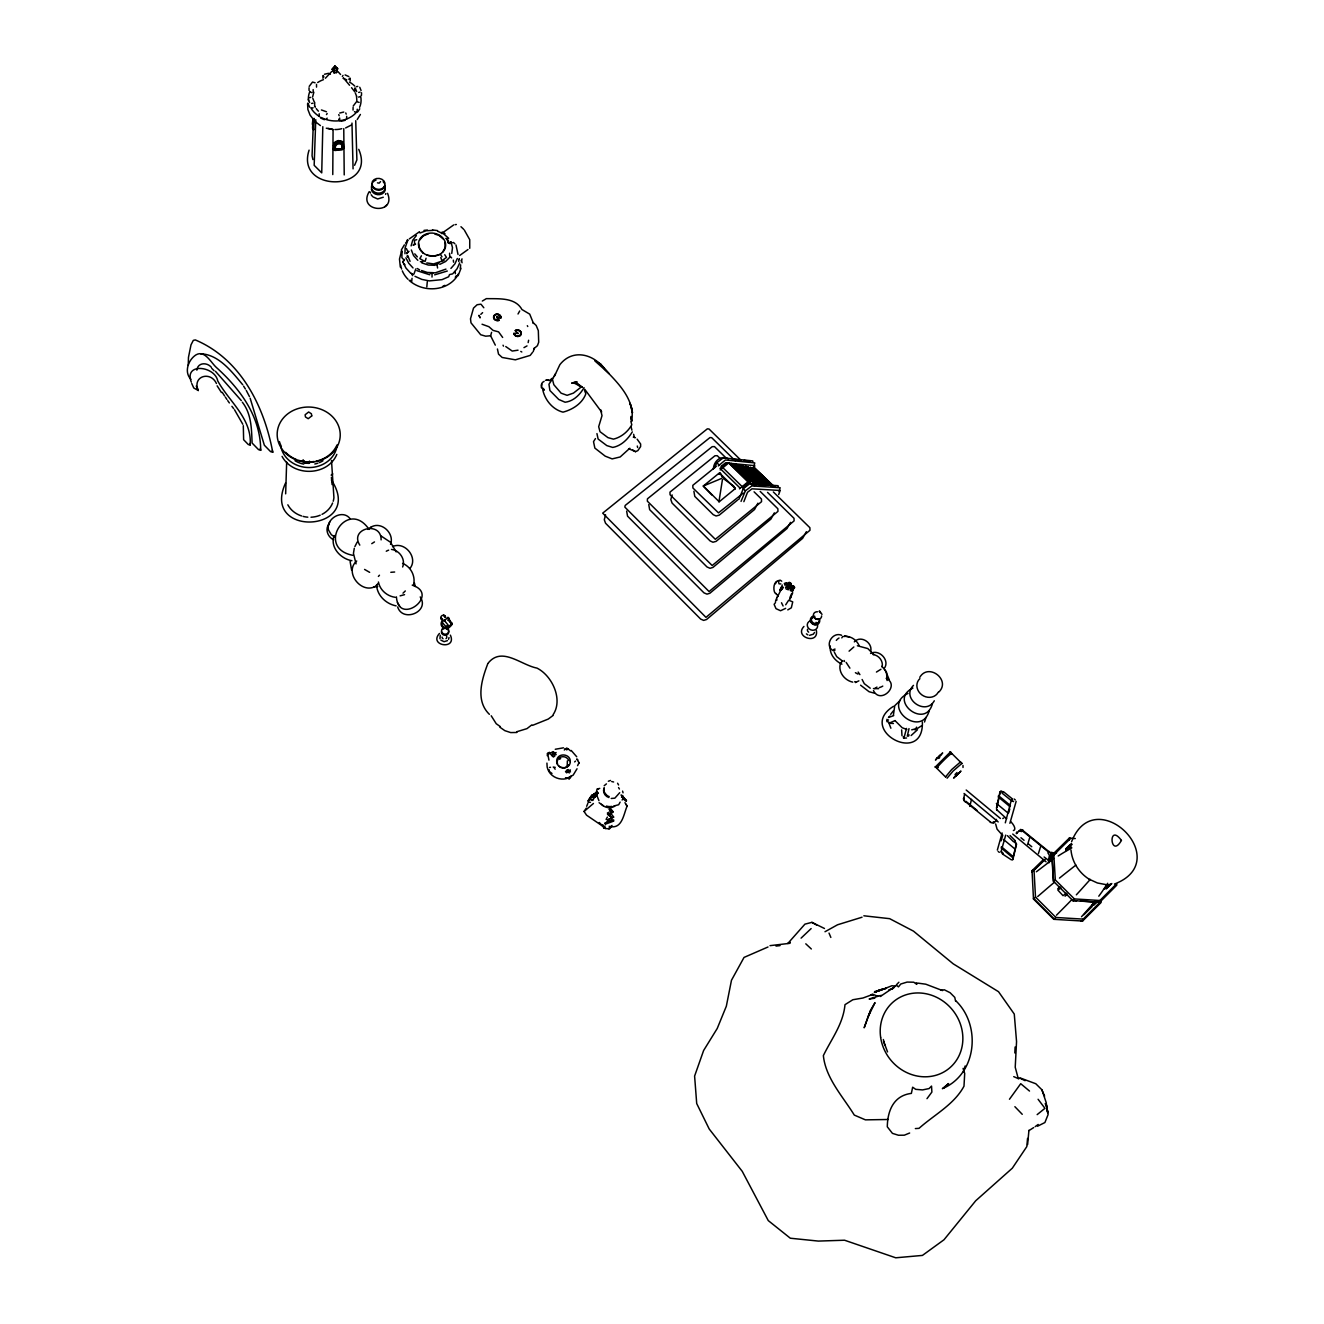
<?xml version="1.0" encoding="UTF-8"?>
<svg xmlns="http://www.w3.org/2000/svg" width="1324" height="1324" viewBox="0 0 1324 1324"><rect width="100%" height="100%" fill="white"/><g stroke="black" fill="none" stroke-linecap="round" stroke-linejoin="round"><path stroke-width="1.5" d="M332.109 484.601L331.414 477.385M333.549 149.96L333.747 143.704A4.783 2.813 -11.2 0 1 338.414 140.791A4.783 2.813 -11.2 0 1 343.032 142.545L343.528 148.702L342.403 149.595L334.922 150.522L333.367 149.165L340.367 148.851M334.393 150.274L335.402 144.101A4.055 2.383 -11.2 0 1 342.022 143.273L342.949 149.198M792.977 589.809L791.553 587.343L790.66 587.161L791.504 588.104L790.676 588.518M793.208 589.941L792.497 591.464L790.213 590.504M336.445 150.026L335.055 149.446L335.452 144.432A3.376 1.986 -11.2 0 1 338.679 142.545A3.376 1.986 -11.2 0 1 341.873 143.621L342.188 148.553L336.015 149.91M335.915 149.778C332.357 142.131 346.011 141.751 341.079 149.446M332.771 174.569L333.069 129.951M339.656 120.683L339.672 117.985M597.604 792.133L596.909 795.625L598.944 800.639M343.528 148.702L343.396 143.604M346.656 119.011L346.689 116.33M350.181 80.913L350.215 78.182M353.045 110.107L353.094 107.393M354.815 90.76L354.865 88.029M357.166 111.944L357.232 109.23M322.808 126.674L321.732 172.865L314.169 165.318L315.757 119.69M361.469 95.46L361.535 92.746M285.653 493.835L286.663 462.076M402.066 251.196L401.884 257.617L404.052 260.034M404.962 253.728L405.111 247.919L407.014 242.408M565.514 777.668L569.154 778.793L570.876 776.807M432.005 277.08L432.104 274.118L429.919 272.81L434.338 272.876M313.523 118.713L312.067 155.785L312.911 159.592M594.774 795.443L592.06 795.095L590.653 797.743L590.57 799.481L591.994 800.474L593.5 799.746M1014.829 1052.961L1015.111 1047.003M996.244 820.45L996.31 819.341M1016.518 832.465L1016.435 833.574L1016.915 832.068M630.886 417.441L631.631 421.247C635.636 400.162 618.143 383.166 604.803 369.379C593.864 353.922 572.647 348.394 559.887 364.646L554.26 376.496M312.332 124.307L312.646 121.527A4.088 0.828 -74.3 0 1 313.523 118.531M312.762 125.035L313.689 118.862M426.824 286.894L427.288 281.714M870.679 651.441C872.996 642.67 860.633 634.792 854.311 641.875M1081.029 920.974L1082.569 921.041L1083.181 919.121L1101.154 901.114L1101.038 902.538L1082.569 921.041L1053.805 919.319L1033.481 898.996L1035.5 897.076L1034.027 870.166L1045.149 859.309M1027.54 1138.425L1026.812 1146.601L1012.314 1168.198L975.705 1200.769L943.995 1239.761L922.431 1255.417L895.752 1257.8L844.563 1240.224L818.364 1241.084L790.329 1238.221L768.268 1220.596L742.251 1171.343L709.201 1128.991L696.705 1103.537L694.603 1076.081L703.623 1050.495L717.227 1028.483L726.33 1006.223L731.477 980.256L744.038 957.418L768.003 946.991M830.313 645.963C829.105 653.841 835.08 661.057 841.932 664.168M1027.623 1144.532L1028.93 1130.315M309.468 462.026L309.386 463.019L304.288 462.606L304.371 461.613M310.544 461.613L308.922 463.367L304.57 463.019L303.99 460.669M785.562 586.995L786.092 588.981L788.376 589.792M786.473 587.293L788.591 586.35L787.681 586.631M304.288 462.606L303.295 461.033M547.275 755.69L547.491 753.488L549.443 752.297M314.599 106.483L314.715 102.378M469.739 248.316L469.739 239.677L464.294 229.995M722.457 479.503L718.915 501.895M882.098 667.015C883.555 661.222 878.855 655.165 873.029 654.586M458.716 261.556L458.965 259.421M595.767 793.589L597.306 788.972L599.755 788.392M887.113 680.536L886.484 672.178L881.933 666.27M963.541 799.332L964.6 794.185M411.764 280.655L412.045 278.288M336.462 72.605L337.62 68.55L334.906 66.2L332.175 69.196L334.078 72.886L336.462 72.605L337.62 68.55L334.906 66.2L332.175 69.196L334.078 72.886M449.035 637.523L448.555 639.327M451.749 253.397L452.494 247.671L450.988 241.961M497.261 317.479L501.018 317.644L496.748 317.346L498.983 320.425L497.741 320.16A3.459 2.962 9.6 0 1 493.902 317.578A3.459 2.962 9.6 0 1 496.467 314.251A3.459 2.962 9.6 0 1 500.604 316.436L500.72 317.23M544.098 381.395L542.343 382.504L541.301 385.598L541.4 387.717L544.346 390.183M518.065 333.681L515.268 330.636L516.492 330.57M354.286 548.318L353.442 553.366L356.057 563.892M1068.915 840.144L1069.246 838.158L1075.27 838.555M752.926 461.993L752.711 460.901L723.285 457.889L716.797 462.721L714.745 467.703M553.084 751.618L547.855 754.498L548.947 760.142M605.598 828.543L603.678 827.98L602.751 824.786M413.369 585.473C416.001 576.751 411.036 566.689 402.562 563.395M1048.558 859.971L1049.436 855.387L1047.88 852.855M1049.998 858.581L1050.859 853.98L1049.32 851.464M1099.516 902.455L1099.896 900.502L1116.612 883.77L1116.844 885.111L1099.516 902.455L1072.639 900.535L1076.544 900.767M390.514 544.363C394.9 533.423 381.147 520.696 370.935 527.217M528.16 342.602L528.624 340.251M719.114 474.422L720.289 472.933L722.474 477.666M461.513 261.275L462.01 258.825M461.017 268.259L458.137 275.706M402.662 566.986C405.756 559.241 399.5 550.354 391.49 549.41M906.477 728.432L904.027 737.832M775.483 486.587L771.296 485.511M909.009 728.614L907.288 736.227M778.247 486.736L778.065 485.693L749.698 483.79L743.244 488.705L738.908 499.28M996.442 808.153L999.984 791.802M996.84 807.756L998.826 798.67M999.62 795.045L1000.398 791.404M780.862 588.204L781.574 589.677M787.201 587.177L788.061 586.002M693.892 491.254L694.786 496.401L713.255 514.688L716.085 515.979L719.213 515.152L737.882 499.777M1012.479 859.921L1016.17 844.58L1014.432 841.22M1012.877 859.524L1016.567 844.182L1014.829 840.823M969.78 806.432L971.518 799.365M648.76 504.593L649.654 509.657L707.033 566.986L710.045 568.294L712.941 567.433L770.932 519.074L774.341 512.851M626.649 511.114L627.543 516.161L703.954 592.838L706.966 594.128L709.846 593.268L787.052 528.491L790.494 522.368M334.194 535.492C329.643 547.226 340.682 558.844 351.903 560.714M385.582 194.396L385.814 193.503M605.564 514.837L604.29 519.736L605.548 523.228L700.661 619.086L703.656 620.393L706.536 619.516L802.592 538.388L806.382 531.702M309.088 150.142C295.07 192.99 377.175 192.046 358.738 149.347M312.63 96.801L313.854 92.217M997.353 850.058L1002.136 832.945M1011.238 800.424L1005.297 822.833M1008.689 812.837L1009.782 808.931M1001.159 840.839L1002.764 835.13M579.101 762.525L577.578 765.653M1001.027 851.696L1005.71 835.113M411.102 245.9L412.691 240.306L416.365 235.556M440.213 635.255L439.982 638.731M1009.898 823.329L1016.137 801.368M426.063 258.246L425.12 261.457L422.869 260.348L419.824 258.627L421.446 255.78M533.224 351.654L534.267 348.195L533.671 348.874L537.412 345.696L538.702 342.221L538.322 330.636L536.17 325.456L533.109 322.609L533.506 323.437L529.732 314.152L521.937 309.518C515.218 297.172 498.569 298.91 486.371 298.628L482.333 301.045M1027.59 844.563L1029.724 837.579M963.425 1071.513L965.146 1065.969M924.533 721.994L925.972 717.426M929.299 710.425C921.669 739.09 880.328 706.668 908.032 693.412M932.427 703.706C925.443 729.987 887.51 700.28 912.898 688.099M1038.413 853.566L1040.614 846.615M333.565 145.657L333.929 144.498A4.783 2.813 -11.2 0 1 338.596 141.585A4.783 2.813 -11.2 0 1 343.214 143.34M334.906 144.796L335.27 143.637A3.376 1.986 -11.2 0 1 338.083 141.817A3.376 1.986 -11.2 0 1 341.393 142.413M672.145 494.911L670.805 499.496L672.079 503.07L710.127 540.937L712.941 542.228L716.069 541.384L754.548 509.508L757.907 503.186M313.06 118.961L312.563 128.345M622.23 797.114L622.743 795.542M621.75 795.277L624.233 798.058L622.081 799.961M413.899 274.118L415.819 268.921M867.849 1017.262L864.175 1027.805L870.878 1009.633L875.015 1002.649L867.849 1017.262L870.878 1009.633M713.388 469.11C713.603 461.364 720.62 454.811 728.415 458.799M196.862 370.174C197.673 362.313 207.14 362.147 211.377 367.327M1071.579 841.733C1095.014 781.143 1176.109 860.55 1114.46 884.035M790.61 585.241L790.312 586.036L790.908 583.189M458.965 259.57L459.296 258.677M350.099 518.71C342.734 508.78 325.605 518.578 328.484 530.014L331.298 534.681L334.525 536.882M518.015 314.003L519.703 310.991M747.15 484.485L748.242 481.638L728.994 462.755L720.19 469.921M753.836 466.925L754.763 462.904L725.42 459.974L718.237 465.949M741.043 501.382L745.395 490.823L751.85 485.908L780.134 487.712L779.091 491.634M753.902 469.226L754.779 465.684L725.552 462.887L721.05 466.329M328.22 525.893L329.808 521.805M743.856 501.68L747.497 492.313L751.982 488.821L780.167 490.492L778.678 494.531M754.266 485.709L755.375 482.896L735.962 464.31L755.375 482.896M909.058 734.837L908.529 736.161M446.982 627.593L441.571 621.916L442.431 623.256L442.448 621.403A2.83 0.91 -32.4 0 0 442.017 622.23L442.001 622.131M586.681 806.283L587.873 803.354M410.771 273.323L406.005 268.127L402.926 262.102L403.853 259.901M380.551 181.62L379.177 183.159L377.472 182.844M354.6 165.285L356.884 159.906L355.726 120.699M577.032 768.764L573.16 775.136L566.192 778.711A15.805 14.829 16.2 0 1 554.16 776.758A14.796 13.885 16.2 0 1 547.16 767.01L546.928 763.087M790.809 585.82L793.688 585.953M790.196 598.481L792.728 592.755M790.047 597.223L791.702 593.45M789.882 599.292L791.09 596.528M332.523 71.347L333.317 69.543M459.742 262.88L457.061 268.789L452.659 273.869L449.498 274.581L448.671 276.749L442.034 279.645L429.29 280.903L421.826 279.397L414.975 276.319M487.712 663.92C481.704 679.725 475.283 700.677 489.383 714.331M597.918 793.308L594.608 797.396L593.433 796.618L594.112 793.804L593.45 795.227L597.174 792.315M457.343 258.494L454.91 263.84L450.905 268.424M491.618 332.341L490.608 335.783L495.308 345.134M780.481 588.948L779.836 590.454L782.302 585.026M776.212 582.246L775.5 583.718M285.57 482.995C260.116 538.62 365.507 532.182 331.48 480.182M775.963 599.789L778.032 595.552M406.733 241.233L407.544 239.594M624.945 802.675L627.129 806.035C623.554 814.31 622.214 829.867 609.156 826.308M777.122 597.538L782.467 586.88M589.081 800.606L592.473 795.211L595.519 793.076M354.882 546.58L357.215 542.046M814.525 632.458L813.317 634.196L809.576 635.321M834.153 650.432L834.931 648.959M597.968 792.861L595.85 795.393L594.675 794.615L595.469 793.142L596.859 794.069M841.832 637.887L842.478 636.712M620.129 802.129L618.689 804.727L613.608 806.084M1066.35 893.187L1063.023 895.653L1057.926 890.158L1060.905 887.775M442.464 252.338L445.145 247.72L445.029 242.491M336.826 454.397C327.673 476.259 293.067 477.004 282.062 456.383M555.517 373.749L552.389 379.127L553.846 384.721L561.111 393.178L567.102 395.33L573.457 393.096L581.319 386.922M785.662 608.361L780.548 610.745L776.013 608.676L774.11 604.34L775.533 602.536M584.049 387.601C580.061 394.651 573.491 401.271 565.1 402.231L558.745 399.467L549.923 390.53L548.947 384.241L552.638 378.664M775.384 601.262L777.072 599.822M410.092 568.261C418.516 557.619 404.598 540.837 392.516 546.613M404.366 244.874L401.437 249.789L401.52 252.321M402.926 262.102L404.532 259.421M938.832 756.649L940.901 754.647L937.094 758.354L942.688 752.959L935.472 760.075L937.044 757.924M369.214 191.649C356.983 212.039 396.654 215.249 387.535 193.304M884.167 668.537C890.373 660.494 879.153 648.644 870.547 653.477M401.453 251.428L399.484 259.09L400.328 267.117M357.215 119.541L360.409 114.443M357.861 111.762L359.747 108.767M353.227 106.019L356.537 101.683L359.135 102.395M742.483 487.381L746.968 483.905M326.482 114.592L327.16 113.533M348.857 79.357L349.519 78.315M326.482 119.193L327.16 118.134M595.469 438.575L593.516 441.653L594.857 448.091L605.2 456.151L612.151 458.898L620.178 456.962L629.827 448.24M342.337 76.461L342.999 75.418M842.213 661.106L840.244 664.185C838.224 672.443 844.861 680.47 852.755 682.141M571.405 775.814L569.154 778.793M1009.467 1099.251L1020.721 1083.694L1029.509 1091.059M309.187 86.391L312.514 82.071L315.112 82.783M632.309 431.872C627.99 439.121 621.304 445.874 612.731 447.429L606.822 445.609L598.117 439.038L596.942 433.577M1107.708 883.274L1102.396 891.201A785.231 289.757 76.6 0 1 1098.788 896.199M782.054 589.048L783.014 587.591M957.086 774.772L959.155 772.769L955.332 776.476L960.943 771.064L953.594 778.115L955.332 776.096M553.134 714.629C563.296 699.568 552.191 675.654 536.948 668.09C520.977 665.062 501.631 645.93 487.977 663.357M950.152 752.694L950.615 751.718L935.125 767.192M408.868 251.328L406.683 253.546L407.875 251.742L406.402 248.548M951.592 754.117C953.843 749.599 930.772 772.968 938.203 767.49M604.969 827.715L586.565 815.187L584.066 811.463L586.35 808.087M781.028 589.743L783.278 587.277M1099.896 900.502L1074.409 898.93L1073.119 900.833L1053.341 881.155L1051.835 855.188L1069.246 838.158L1070.653 838.423L1052.133 856.562L1053.59 881.585L1055.311 879.947L1053.838 854.874L1051.835 855.188L1052.133 856.562M603.678 827.98L605.118 825.977M455.257 277.295L456.333 275.74M619.715 792.695L614.832 798.173L611.241 798.471M1053.805 919.319L1055.89 917.466L1083.181 919.121M789.087 588.022L789.601 587.36L791.454 590.074M611.622 826.573L609.172 829.072L609.156 827.963M934.297 700.793C925.592 716.367 900.535 698.245 913.477 685.369M917.482 729.723L911.111 735.548M532.463 352.449L530.179 355.411L515.367 359.83L502.16 357.463L498.519 354.104L497.427 348.99M890.671 714.315L893.336 710.889M803.933 626.434C793.738 637.241 819.01 645.169 816.378 630.439M329.014 524.006C324.711 529.252 327.822 537.13 333.631 539.795M377.919 583.603L376.016 585.953C361.932 595.121 343.561 572.216 356.719 561.012M594.608 797.396L595.519 796.287L591.994 800.474M938.782 692.104C951.311 680.172 928.488 662.414 919.766 677.342M854.741 681.579L855.751 682.158M739.454 488.854L748.242 481.638M592.159 797.015L595.469 793.142M419.609 240.107L423.167 235.97L428.612 233.719M439.436 633.468C428.248 645.847 457.21 650.299 450.375 635.139M590.653 797.743L594.112 793.804M849.081 651.16L853.848 646.956M604.952 823.114L609.818 820.45M1092.3 904.722L1096.636 900.932M1090.297 879.384L1080.897 889.86A788.045 118.217 -62.9 0 1 1076.346 894.825M378.383 576.437L379.475 575.212M325.39 78.248L331.579 71.628M570.478 771.909L568.062 769.525L565.514 771.594L566.689 772.835L570.412 769.906M801.086 938.137L811.149 928.571M993.745 823.18L996.658 820.069M1081.509 916.738L1091.456 905.517A785.231 289.757 76.6 0 0 1095.147 900.982M564.289 750.013L566.689 748.06L567.93 748.954L566.689 749.914M452.014 623.836L447.926 617.249L449.068 618.424L447.164 617.911M406.683 253.546L408.537 251.543M445.079 620.145L445.327 621.403L444.202 620.211L448.174 617.795M938.832 758.437L939.709 757.51M955.018 774.54L957.004 772.504M612.036 825.431L608.643 828.824L605.664 828.493M1016.6 833.475L1020.572 829.453L1023.104 830.214M405.508 243.086L408.14 240.372M896.646 984.559L898.897 982.226M449.895 257.121L445.609 261.49L439.783 264.37M926.982 1098.672L931.881 1092.068L931.533 1086.094L929.084 1088.56L922.53 1089.917L915.711 1089.338L912.65 1087.203L911.375 1093.392C893.601 1095.544 887.527 1110.786 887.295 1126.79L892.426 1133.361L898.45 1135.247L904.292 1135.198L909.654 1133.013M1104.762 888.454L1108.37 884.846M1083.909 914.752L1092.267 906.377M1097.877 900.734L1093.459 905.169L1097.745 901.346M1056.453 915.215L1067.558 904.044A788.045 118.217 -62.9 0 0 1071.894 899.542M1051.289 857.571L1048.393 860.434L1055.129 853.814M1049.104 862.751L1048.343 861.99L1053.043 857.373M437.582 268.011L437.069 264.8L438.906 263.013M1052.199 859.723L1053.639 858.3M1071.348 843.553L1065.688 849.081L1069.908 844.96M1070.52 845.904L1072.175 844.298M1043.477 859.541L1032.041 870.696L1032.025 872.152L1044.504 859.955M1070.355 846.086L1065.638 850.67M1069.775 848.188L1071.133 846.864M593.433 796.618L597.339 792.894M1111.829 883.522L1105.954 888.901L1111.134 883.737M552.091 752.76L554.971 755.789L553.399 757.03L551.926 755.574L556.113 752.495M403.009 593.169L405.31 590.951M996.724 809.692L1006.654 818.778M1109.446 884.333L1104.332 888.934M574.649 761.912L575.477 761.118M1012.115 799.249L1011.983 801.103M480.794 314.351L482.615 312.646M594.675 794.615L597.124 792.298M1057.711 888.818L1059.961 886.716M384.837 206.71L386.691 205.005M409.331 238.899L419.526 231.7M584.066 811.463L593.45 803.469M1065.092 896.183L1067.376 894.097M943.631 1088.08L948.629 1083.562L942.374 1088.676C976.93 1074.327 981.531 1025.306 955.729 1000.712M880.923 669.265L876.438 672.062M858.879 680.834L855.42 682.555M383.265 197.226L377.671 198.981L372.888 196.846M785.695 604.803L788.674 600.219L792.728 601.874L791.322 607.815L787.78 609.884M1037.718 896.514L1049.667 886.236A881.304 107.856 -25.4 0 1 1054.467 882.214M602.47 826.341L603.512 825.464M892.045 989.309L896.331 985.122L898.45 986.893L900.783 984.013L907.122 982.077L913.759 982.209L916.787 984.344L916.241 982.722M752.28 485.213L755.011 482.979M743.277 493.107L718.485 512.868L692.915 487.993L692.8 485.345L716.218 466.346M754.63 485.627L757.709 483.31L738.378 464.807L757.345 483.392M604.207 785.695L606.425 783.874M744.916 486.57L745.909 485.743M747.514 484.402L750.642 482.068L731.08 463.334L750.261 482.151M742.814 468.431L745.859 466.164L764.61 484.534L745.495 466.247M788.889 588.849L789.385 588.452A2.201 1.407 36.3 0 0 791.256 586.813M549.212 380.716L552.091 378.366M719.942 468.464L726.843 462.87M1037.155 1114.626L1044.95 1108.32L1038.082 1099.268M880.278 996.525L893.568 987.572M610.364 808.467L613.095 811.877L610.414 814.028L610.248 812.721L613.79 817.123L607.6 819.953L606.111 819.357L607.385 817.107M1036.361 871.788L1048.31 862.669A1077.19 324.645 14.5 0 1 1053.126 859.309M1075.882 865.102L1064.761 873.857A881.304 107.856 -25.4 0 0 1059.498 878.093M604.969 823.545L611.357 820.863L613.74 821.062L613.657 819.953L611.274 819.755L611.357 820.863M531.785 724.923L526.969 728.63L516.741 731.742M450.657 623.372C453.338 625.756 450.69 620.658 452.047 624.001A2.847 2.234 -14.7 0 1 449.134 626.384L447.115 625.689M368.039 529.418L371.713 526.638M331.149 475.117L332.754 473.926M523.956 347.633L527.018 345.912M605.267 823.363L609.156 821.095M520.779 351.423L521.805 351.985M553.134 715.423L548.252 719.064L532.48 725.387M787.83 582.825L789.667 582.411L791.404 584.215M789.087 582.494L789.021 585.539L788.045 584.678M1035.186 1126.641L1038.181 1124.457M336.064 142.711L337.62 141.751M343.346 147.907L342.568 149.397L334.31 149.612M459.66 255.515L467.984 249.524M441.504 233.554L453.685 224.948M734.257 489.317L735.333 488.556L733.446 485.891L723.483 478.659M889.049 716.714L890.109 715.986M887.295 720.753L888.52 719.892M553.2 767.026L555.219 767.341M1011.404 859.855L1002.384 853.914M874.701 688.596L876.951 687.073M575.923 382.421L577.016 381.709L571.67 383.149L575.228 382.189M371.763 543.668L374.477 541.913M901.975 735.714L901.644 729.905M917.565 728.365L921.636 725.751M874.651 991.577L886.501 988.217L874.303 992.222M900.37 700.247L894.743 705.709L893.419 715.175M893.518 706.304C855.867 729.541 923.887 766.861 922.365 722.043M1029.079 1130.514L1033.663 1127.601M906.543 737.998L903.547 738.147L903.332 736.574M793.837 588.783L794.698 587.393L792.844 585.638M444.086 260.431L433.577 263.939L426.791 262.913M794.185 587.542L790.66 587.161M607.368 813.035L610.811 816.991L607.534 814.343L608.726 812.241M608.99 819.142L607.6 819.953L612.582 821.509L605.283 824.207M947.09 778.198L953.115 771.015L962.068 763.269M945.65 776.774L951.658 769.575L960.628 761.83M878.524 991.031L891.896 985.751L895.537 986.132M1071.844 847.856L1063.47 852.706A1077.19 324.645 14.5 0 0 1058.19 855.983M825.001 931.732L837.546 924.781L862.04 917.218M879.533 989.889L874.75 992.454L881.9 989.144M590.984 796.254L588.22 800.706L588.104 802.096L590.454 802.377M447.462 640.651L444.086 641.677L440.909 640.171M345.63 127.931L351.158 125.135M1037.519 1126.227L1044.901 1122.537L1048.111 1114.543L1046.523 1105.623L1047.747 1112.739L1047.499 1111.035M445.94 269.12L435.364 272.794M312.795 123.496L313.143 129.222M312.812 129.388L314.053 129.52M415.57 244.096L413.121 245.254L414.611 243.914L414.462 240.256L416.746 239.71M628.602 448.671L635.537 451.666L637.854 450.623L640.617 446.602L640.634 444.02L637.125 439.154M888.603 990.12L893.75 987.77M589.445 800.159L588.22 800.706L592.06 795.095L592.242 797.147M790.296 942.357L787.83 943.466L804.942 924.135L811.926 922.365L824.488 928.488M447.297 271.023L434.62 274.846M888.454 717.492L893.7 715.655M443.027 286.133L444.947 285.355M515.748 330.437L516.559 330.106A3.476 2.979 10.3 0 1 520.828 332.109A3.476 2.979 10.3 0 1 519.008 335.816A3.476 2.979 10.3 0 1 514.523 334.244L513.844 333.416L518.131 333.234M608.345 781.243L610.513 780.465M872.317 994.589L862.934 998.015L852.855 999.736L844.993 1004.668C843.14 1024.147 831.555 1038.711 823.363 1055.609C825.646 1078.15 842.759 1096.371 854.294 1115.089L865.433 1119.856L888.189 1119.492M419.989 232.991L426.163 230.757L432.965 230.393M779.323 580.375C771.693 581.17 773.58 594.029 776.029 593.549M788.243 584.827L789.021 585.539M555.253 749.268L563.528 747.812M895.123 720.537L889.165 723.169L893.435 723.516M877.762 996.343L869.14 999.008L874.783 998.246M564.769 748.937L567.797 748.623L570.561 750.89M400.113 595.866L404.548 594.658M1034.027 870.166L1032.041 870.696L1033.481 898.996M439.204 254.671L433.362 256.144L427.222 255.218M721.431 478.494L703.276 486.04L712.031 495.093M911.723 729.822L916.307 728.713M545.488 380.253L548.484 379.971L546.944 379.905M341.145 121.278L345.15 120.319M339.738 113.02L343.743 112.06M309.386 97.711L310.809 97.364M356.371 86.705L357.778 86.391M311.637 103.487L313.06 103.156M358.672 92.448L360.062 92.117M311.686 108.121L313.109 107.79M358.572 97.099L359.963 96.768M324.446 74.26L328.435 73.333L330.404 74.21M498.536 320.408L497.675 320.607A3.459 2.962 9.6 0 1 495.656 314.913M621.519 797.147L623.141 796.816M993.199 821.906L994.142 821.724M992.719 823.081L990.269 822.336M780.862 583.934L779.058 583.834L778.33 581.418L780.266 580.21L781.723 581.203M1019.149 830.827L1021.681 831.588M200.636 353.773C218.791 354.418 231.948 371.878 242.722 384.738M455.158 224.683L456.333 224.484M881.37 995.433L877.249 996.078L872.516 994.125L871.026 994.87L873.393 995.483M940.768 990.319L944.326 989.789L950.119 992.719L954.769 997.386L955.547 1001.06M549.51 767.44L550.519 767.308M770.022 945.65L789.981 943.3M776.013 946.081L780.018 945.617M423.994 230.376L427.371 230.062M373.914 586.88L377.721 586.532M490.608 335.783L485.643 336.18L480.695 334.74L470.996 322.824L470.5 318.803L473.512 308.095L477.12 304.735L480.96 304.189L483.823 307.747M390.812 572.299L394.651 572.018M549.857 753.174L547.491 753.488L547.855 754.498M915.347 1128.578L919.021 1128.346C934.214 1114.742 954.124 1104.58 963.988 1086.193L964.699 1073.483L963.078 1068.402M843.504 636.53C849.942 635.388 856.413 639.509 858.995 645.351M878.557 688.695L873.459 688.563M420.387 261.722L422.803 261.656M1052.1 852.507L1050.627 852.557L1056.552 852.937M516.856 732.47L510.716 732.586L504.858 730.666L499.843 727.174M857.373 645.764L867.799 648.561L873.823 654.536M546.663 379.971L548.484 379.971M597.306 788.972L598.415 788.972M518.032 350.181L512.206 351.059L505.768 346.557M435.133 265.33L428.248 265.032L421.76 262.864M433.345 272.694L427.288 272.446L421.562 270.526M1080.45 901.015L1098.059 902.091M751.022 484.17L767.241 485.246M443.755 615.246L445.195 616.289L443.755 615.246A2.83 2.698 55.3 0 0 440.776 617.629L441.455 619.268L440.776 617.629M496.748 317.346L501.018 317.644A3.757 3.211 9.6 0 0 496.798 314.102A3.757 3.211 9.6 0 0 493.703 318.141A3.757 3.211 9.6 0 0 498.999 320.276M787.896 588.7L789.766 587.674L789.385 588.452A2.201 1.407 36.3 0 1 787.565 585.605A2.201 1.407 36.3 0 1 790.643 585.936M321.434 109.958L326.465 111.762M732.337 459.196L740.182 460.007M744.121 460.404L750.278 461.232M863.844 915.794L889.662 918.674L913.461 931.12L953.247 963.855L998.528 991.709L1014.267 1014.052L1016.551 1041.558L1015.227 1067.276L1018.222 1078.481M444.202 620.211L449.018 626.219M432.452 229.946L437.532 230.591M917.466 983.07L925.774 984.195L942.539 990.584M786.125 583.023L788.806 584.629M786.307 583.106L784.354 583.371L785.049 585.39M445.758 238.436L447.628 238.783L447.926 242.424L450.077 243.599L447.909 242.64M412.227 585.158C440.826 594.393 398.524 626.931 396.422 596.876M1106.003 884.631L1097.397 882.976L1089.222 879.219M841.683 635.305C832.299 631.118 823.627 646.443 833.839 650.928M196.25 386.062L198.269 390.514L193.767 387.965L191.732 383.513M482.052 324.231L488.887 326.697L493.074 330.388L498.585 331.877L502.657 337.454M333.019 129.371L328.004 128.395M326.283 128.213L332.754 129.52M429.77 274.78L416.812 270.626M888.735 722.06L887.014 721.679L886.948 719.296M191.301 382.123C183.639 362.329 214.902 365.921 217.732 380.915C229.251 401.867 252.205 418.649 250.17 444.963L248.316 444.55L243.633 439.717L243.302 425.683M395.264 597.306C387.187 596.263 379.955 590.14 378.416 581.997M611.705 781.541L613.624 781.988M352.846 555.319C315.029 548.119 347.484 497.592 369.065 529.401M633.286 437.135L635.454 437.681M573.474 382.785L582.394 387.237L576.437 382.835L579.796 386.393M819.059 611.258L820.4 612.681M844.58 635.834L849.445 637.158M874.138 693.097L869.074 691.724L860.583 685.187M434.901 234.116L438.823 235.275L443.275 239.048M188.256 365.192L188.471 357.348L191.004 344.852L193.304 340.367L195.307 339.92C240.637 359.052 264.171 406.12 272.744 452.278L270.576 451.616L264.353 445.228L250.153 398.226M190.921 379.309C183.837 372.16 188.223 359.929 195.886 354.931C204.724 349.619 210.946 362.611 216.424 367.509C240.372 389.157 260.613 416.613 260.696 450.326L258.494 449.597L252.106 443.027C251.51 429.009 251.527 413.916 242.342 402.215M603.413 805.803L599.11 802.708M1020.622 1078.117L1035.798 1083.744L1041.955 1089.834L1046.308 1102.925M396.157 605.879C386.029 603.909 377.042 595.469 376.546 584.844M501.002 317.81L500.538 316.899A3.459 2.962 9.6 0 0 496.798 314.665M906.841 729.491L902.174 727.737L895.173 720.786M434.735 263.857L437.069 264.8M1018.818 1078.861L1013.737 1076.627M345.101 74.922L348.841 76.577M343.032 78.199L346.756 79.854M310.478 92.084L311.802 92.663M354.435 111.679L355.759 112.259M320.607 118.035L324.363 119.706M437.698 231.27L443.838 234.034L448.671 238.303M788.591 586.35L785.496 584.182M551.992 773.464L549.377 771.495L549.063 769.658M339.606 141.635L340.88 142.446M450.59 241.994L452.179 242.772M1019.099 1077.769L1025.124 1080.682M553.597 751.933L556.163 754.647M380.832 535.823L390.58 542.31L396.141 551.876M1002.947 791.735L1000.779 791.189L1002.533 792.133M442.084 232.048L445.013 233.636M855.403 672.691L857.919 674.082M870.249 688.199L864.291 683.681L862.106 679.493M417.259 268.507L419.658 269.897M811.926 922.365L816.61 925.046M364.58 569.419L369.661 572.349M842.842 661.321L836.718 656.638L834.385 652.335M1048.922 860.6L1044.106 856.992M632.773 449.994L635.537 451.666M626.12 801.318L622.892 798.604M886.153 678.335C900.634 685.336 880.361 704.914 873.476 690.565M610.48 809.08L613.095 811.877M819.655 611.009L822.005 614.386M806.399 633.865L807.855 634.875M403.853 263.956L404.945 264.717M500.34 726.644L496.219 723.715L491.204 715.771M315.476 121.808L320.391 125.581M1003.509 791.735L1012.082 798.67M1002.053 793.109L1010.626 800.06M1088.907 879.053C1078.911 872.681 1072.059 861.874 1070.984 850.025M1022.591 830.264L1049.005 851.68M1022.194 830.661L1048.591 852.077M412.939 274.565L411.4 273.307L412.625 275.657M577.876 759.91L576.734 758.966L579.167 763.021M410.126 280.192L411.731 281.499M965.825 801.235L976.93 810.271M965.428 801.616L990.782 822.287M1014.101 798.984L1015.326 799.977M1012.38 800.623L1013.588 801.632M566.738 770.254L569.303 772.984M998.445 795.608L1010.444 805.522M998.114 796.849L1010.096 806.746M996.376 803.387L1008.276 813.25M966.189 790.031L1000.398 818.464M1020.953 837.728L1024.048 840.293M1028.665 844.149L1031.76 846.715M964.038 793.49L998.197 821.939M1012.728 834.054L1046.092 861.841M1003.476 839.416L1015.194 849.214M460.967 226.718L463.549 229.151M1001.407 846.731L1013.042 856.496M1001.076 847.89L1012.711 857.638M998.131 851.382L999.306 852.358M571.207 750.46L576.718 756.765M1001.771 834.484L997.071 829.138L995.648 823.975M621.784 795.923L624.233 798.058M612.383 817.752L609.057 814.823L611.953 812.473L609.967 809.593M606.673 795.459L603.794 791.305M453.404 242.441L454.86 243.765M446.833 239.727L448.753 241.448M406.898 256.177L408.123 257.286L407.593 255.449M620.989 795.045L626.418 800.408M805.786 943.813L811.331 948.977M621.982 796.204L626.517 800.739M443.888 615.329L445.692 617.067M442.696 619.433L440.892 617.712L442.464 620.824M542.724 388.081L543.866 389.19M771.346 485.709L752.429 467.637L770.998 485.792M769.128 485.329L750.145 467.173L768.764 485.412M741.175 460.471L709.019 428.993L707.33 428.844L602.701 513.149L705.973 617.365L809.974 530.262L809.891 527.713L773.348 491.949M735.217 460.719L711.7 437.681L709.995 437.549L625.209 505.437L624.829 507.109L709.068 591.547L794.102 520.895L794.019 518.313L767.556 492.396M726.247 458.154L714.447 446.585L712.163 446.684L647.436 498.834L647.353 501.184L712.18 565.53L777.966 511.378L777.867 508.764L760.175 491.419M728.614 462.837L747.878 481.721M720.206 458.567L717.26 455.688L714.943 455.77L669.961 492.131L670.076 494.762L715.324 539.298L761.548 501.68L761.449 499.049L754.084 491.833M721.58 466.412L743.294 487.745M716.797 462.721L718.932 464.823M743.244 488.705L745.395 490.823M720.819 469.176L740.083 488.109M950.102 751.817L961.952 763.551M777.883 595.651L775.831 593.483M1055.311 879.947L1074.409 898.93M935.207 766.695L945.7 777.138M1010.08 835.527L1015.028 840.492M1007.415 835.659L1013.621 841.849M1035.5 897.076L1055.89 917.466M1033.531 898.384L1054.5 919.336M211.741 368.304L214.074 370.703M603.43 826.474L604.505 827.583M1014.879 1106.682L1022.244 1114.312M599.276 822.485L601.708 825.018M1001.606 851.746L1003.129 853.335M1001.209 852.126L1002.731 853.715M215.464 371.316L241.299 400.593M963.872 800.507L965.08 801.798M833.723 649.389L834.815 650.564M413.005 267.928L408.702 263.211L405.905 257.783M550.685 754.183L551.926 755.574M337.918 71.562L340.549 74.475M451.633 257.915L449.697 255.747L449.581 253.215M417.821 260.315L413.568 255.582L411.334 249.988M423.448 253.198L419.741 248.862L418.649 243.666M414.76 253.86L417.325 256.856M517.552 333.317L515.284 330.487A3.773 3.227 10.3 0 1 520.895 331.827A3.773 3.227 10.3 0 1 518.694 336.313A3.773 3.227 10.3 0 1 513.844 333.416L514.457 334.707A3.476 2.979 10.3 0 0 520.895 334.277M343.528 78.05L349.569 85.266M849.909 668.157L846.152 662.414M216.457 383.53C210.45 370.521 191.914 376.297 198.269 390.514M351.555 87.698L354.716 91.737M309.717 107.244L307.797 103.123M313.953 120.136L310.081 115.122L307.896 109.511L307.565 103.686M371.183 194.76L372.309 196.233M231.899 406.336L233.653 408.603M554.26 768.019L555.153 769.211M584.745 389.289L601.626 412.029L600.649 409.877L602.006 415.67L598.68 426.692L600.004 431.69L607.964 437.632L613.409 439.138C621.188 437.317 627.94 431.707 631.796 424.789L630.919 421.628M625.722 804.098L627.129 806.035M234.513 409.745L242.805 424.259M227.728 400.626L229.366 402.943M858.151 672.062L859.905 674.628M225.328 397.068L226.917 399.467M217.119 385.814L221.456 392.533M444.765 254.721L446.502 257.402L441.935 260.679L440.776 257.584M440.313 254.158L441.984 256.757M222.233 392.318L224.534 395.876M243.616 386.161L245.387 388.991M420.204 596.925C430.184 611.489 402.877 623.025 397.663 606.988M397.465 602.586L399.649 606.127M314.698 106.102L315.377 107.211M890.886 728.233L889.099 723.5M618.556 787.565L619.417 789.021M885.226 670.076L889.132 679.444M617.58 783.229L618.589 784.966M496.814 316.883L498.983 320.425M443.821 615.379L445.029 617.497M246.264 390.415L249.475 396.604M527.333 325.671L527.746 326.515M781.508 602.751L783.096 605.995M503.037 345.2L503.484 346.143M359.797 545.124C349.073 528.276 381.411 520.63 381.113 539.878M887.543 1051.918L883.555 1041.144M1044.619 1096.156L1041.905 1089.966M622.594 791.09L623.041 792.828M829.023 933.089L830.843 937.425M789.601 587.36L790.014 588.386M455.986 244.973L458.021 254.473M359.747 87.268L361.071 90.545M408.09 256.426L410.059 261.341M355.378 88.294L356.686 91.571M355.295 92.945L356.603 96.222M345.746 112.954L346.209 114.129M323.437 75.832L323.9 76.974M338.729 114.609L339.192 115.784M338.696 119.21L339.159 120.385M461.133 260.332L462.093 262.764M312.778 98.257L314.069 101.567M308.36 99.3L309.651 102.61M844.116 660.477L844.513 661.487M584.496 390.266L585.837 393.824C582.345 403.472 572.564 409.662 562.981 412.145C552.704 409.546 544.991 400.063 542.79 389.918M1045.215 1103.521L1046.374 1106.632M567.367 760.87L567.235 765.52A5.048 4.733 16.2 0 1 566.44 766.464M963.872 798.074L963.872 799.961L963.458 798.455M883.34 1039.505L884.862 1045.43M631.068 426.676L631.896 430.151M637.291 446.022L637.638 447.529M260.249 448.339L260.696 450.326M633.65 434.289L634.345 437.532M331.811 480.082L332.125 481.539M414.445 582.99L415.206 586.532M272.314 450.276L272.744 452.278M996.542 809.063L996.773 810.338M370.323 192.096L370.488 193.039M350.099 561.542L351.654 570.296M455.059 271.569L455.406 273.72M1046.407 1103.951L1047.747 1112.739M446.999 626.169L447.198 627.559A2.83 2.135 -59.4 0 0 450.143 625.242M631.018 416.431L631.631 421.247M609.338 809.51L610.678 811.86L609.206 808.898M453.321 260.133L453.553 262.185M541.516 384.043L541.748 386.409M356.537 96.271L356.868 100.988M331.497 460.421L333.913 497.543A24.213 21.465 1.1 0 1 333.218 501.233M250.087 443.374L250.17 444.963M353.061 168.876L351.985 123.082M303.146 459.742L303.196 462.026M309.419 461.1L309.452 463.152M309.038 87.765L309.071 90.495M344.223 174.917L343.76 128.627M313.722 129.669L313.788 123.926A4.833 0.976 -74.3 0 1 314.45 120.534M313.159 89.602L313.192 92.332M316.519 84.388L316.535 87.119M962.995 765.487L963.011 767.457M319.183 113.748L319.2 116.446M322.957 75.567L322.973 78.315M336.445 446.089A30.154 26.397 1.8 0 1 316.105 461.166M314.185 461.513A30.154 26.397 1.8 0 1 298.529 460.289M296.692 459.643A30.154 26.397 1.8 0 1 285.653 452.345M281.4 446.486A30.154 26.397 1.8 0 1 279.43 441.571M323.006 460.752A24.328 21.333 1.7 0 1 319.332 462.622M317.876 463.168A24.328 21.333 1.7 0 1 314.814 464.012M303.726 464.095A24.328 21.333 1.7 0 1 294.987 460.702M337.123 444.798A28.367 24.858 1.7 0 1 310.23 467.521A28.367 24.858 1.7 0 1 280.92 446.817M332.605 503.021A24.213 21.465 1.1 0 1 322.046 514.341M320.193 515.202A24.213 21.465 1.1 0 1 310.991 517.221M307.813 517.171A24.213 21.465 1.1 0 1 303.113 516.393M301.607 515.963A24.213 21.465 1.1 0 1 287.838 504.808M386.277 551.247A11.883 10.609 -74.7 0 1 388.644 550.172M450.524 626.07A4.982 4.551 6.8 0 1 443.043 627.593A4.982 4.551 6.8 0 1 442.746 620.542M448.207 619.946A4.982 4.551 6.8 0 1 451.004 624.365M449.961 625.491A4.303 3.939 6.8 0 1 443.49 626.798A4.303 3.939 6.8 0 1 443.226 620.708M447.959 620.195A4.303 3.939 6.8 0 1 450.143 622.479M448.488 630.919A3.641 3.327 6.7 0 1 445.559 635.272A3.641 3.327 6.7 0 1 441.438 631.697M442.646 629.43A3.641 3.327 6.7 0 1 443.854 628.784M446.635 628.983A3.641 3.327 6.7 0 1 447.76 629.794M446.767 627.907A3.641 3.327 6.7 0 1 447.942 633.104A3.641 3.327 6.7 0 1 442.183 632.69A3.641 3.327 6.7 0 1 444.003 627.708M446.502 635.983A2.383 2.185 6.6 0 1 446.006 638.648M443.043 638.747A2.383 2.185 6.6 0 1 442.051 637.076M568.658 764.908A6.041 5.66 16.2 0 1 558.794 766.099M557.569 764.163A6.041 5.66 16.2 0 1 561.095 756.964A6.041 5.66 16.2 0 1 568.823 760.555M559.589 759.264A4.816 4.518 16.2 0 1 560.648 758.553M608.841 797.528A7.447 7.001 21.1 0 1 603.86 788.541M609.189 796.568A7.464 7.017 21 0 1 605.929 794.516M604.092 791.222A7.464 7.017 21 0 1 604.207 787.581M614.7 806.266A10.426 9.814 21.2 0 1 601.444 804.313M611.804 806.399A10.443 9.831 21.2 0 1 606.425 806.051M312.878 123.629A4.833 0.993 -74.3 0 1 314.152 118.415M337.537 140.774A4.038 2.383 -11.2 0 1 339.01 140.592M318.422 111.15A21.449 17.46 5.3 0 1 316.254 108.585M341.757 128.676A20.042 16.351 5.2 0 1 334.889 129.537M356.537 112.209A26.397 21.482 5.3 0 1 321.236 117.505M319.779 116.711A26.397 21.482 5.3 0 1 310.892 107.923M308.475 100.624A26.397 21.482 5.3 0 1 309.915 91.422M317.677 82.518A26.397 21.482 5.3 0 1 323.437 79.672M349.602 82.154A26.397 21.482 5.3 0 1 354.716 86.043M360.625 96.222A26.397 21.482 5.3 0 1 359.632 107.277M384.655 186.883A6.918 5.759 6 0 1 379.955 194.595A6.918 5.759 6 0 1 371.399 189.216M384.705 185.377A6.934 5.759 6 0 1 377.853 193.155A6.934 5.759 6 0 1 372.408 184.251M384.523 186.353A6.256 5.197 6.1 0 1 377.026 190.027A6.256 5.197 6.1 0 1 372.342 183.622M373.087 182.133A6.256 5.197 6.1 0 1 375.999 180.114M383.149 181.736A6.256 5.197 6.1 0 1 384.175 183.142M458.352 273.985A30.121 25.47 7.4 0 1 409.166 280.39M408.007 279.298A30.121 25.47 7.4 0 1 402.297 270.874M401.619 269.037A30.121 25.47 7.4 0 1 400.725 265.247M460.62 264.767A30.121 25.47 7.4 0 1 460.206 268.557M518.842 330.768A3.476 2.979 10.3 0 1 520.944 333.234M817.537 619.003A2.151 1.92 26.1 0 1 814.757 616.239M821.625 615.908A4.22 3.757 26.1 0 1 817.553 619.433A4.22 3.757 26.1 0 1 813.366 615.296A4.22 3.757 26.1 0 1 817.454 611.771M818.447 622.628A4.055 3.624 26.1 0 1 811.976 623.356A4.055 3.624 26.1 0 1 813.201 617.414M819.374 619.036A4.8 4.286 26.1 0 1 816.891 624.58A4.8 4.286 26.1 0 1 810.718 621.75A4.8 4.286 26.1 0 1 813.184 616.223M818.993 618.689A4.071 3.624 26.1 0 1 816.891 623.372A4.071 3.624 26.1 0 1 811.662 620.989A4.071 3.624 26.1 0 1 813.764 616.305M816.081 622.297A5.296 4.717 26.2 0 1 815.65 629.496A5.296 4.717 26.2 0 1 807.988 627.526A5.296 4.717 26.2 0 1 810.42 620.84M808.65 632.16A2.631 2.35 26.2 0 1 807.557 629.248M882.777 686.097A12.595 10.956 16.3 0 1 879.268 687.57M836.305 640.386A12.098 10.956 43.5 0 1 839.019 638.019M938.236 692.22A11.568 10.261 32.1 0 1 921.785 694.835A11.568 10.261 32.1 0 1 919.899 678.633M916.572 727.141A13.439 12.015 32.7 0 1 914.967 729.855M1002.798 818.546A8.159 3.393 45.3 0 1 1003.774 818.05M1010.874 821.774A8.159 3.393 45.3 0 1 1013.39 830.529M1121.428 840.409C1110.356 859.855 1107.576 821.674 1121.428 840.409M570.263 761.714C570.164 770.353 555.848 769.261 556.692 760.803C557.073 752.396 570.859 753.389 570.263 761.714M334.906 66.2L333.979 70.966L336.693 70.635L334.906 66.2M311.752 415.918L308.211 418.698L305.463 416.961L305.099 414.776L308.641 411.996L311.388 413.75L311.752 415.918M446.205 626.666L447.198 627.559L446.205 626.666M735.333 488.556L719.213 501.779L703.276 486.04L719.412 472.916L735.333 488.556M773.564 486.107L754.713 468.1L773.564 486.107M766.877 484.932L747.828 466.71L766.877 484.932M760.026 483.723L740.761 465.287L760.026 483.723M762.326 484.121L743.145 465.767L762.326 484.121M753.025 482.482L733.529 463.83L753.025 482.482M448.091 625.722L449.068 626.384L448.091 625.722M600.5 363.868L594.84 360.873L609.222 373.716L600.5 363.868M480.049 317.677L479.007 315.426L480.049 317.677M631.747 408.272L630.042 403.307L632.491 412.757L631.747 408.272M290.899 457.276A31.528 27.589 1.8 0 0 340.136 436.986A31.528 27.589 1.8 0 0 295.07 409.646A31.528 27.589 1.8 0 0 290.899 457.276M880.626 1037.255A43.411 39.753 49.7 0 0 947.09 1069.941A43.411 39.753 49.7 0 0 936.896 997.452A43.411 39.753 49.7 0 0 880.626 1037.255M373.947 187.776A6.653 5.528 6.1 0 0 384.936 185.327A6.653 5.528 6.1 0 0 376.529 178.541A6.653 5.528 6.1 0 0 373.947 187.776M422.902 252.752A13.637 11.486 7.5 0 0 445.361 247.522A13.637 11.486 7.5 0 0 427.917 233.454A13.637 11.486 7.5 0 0 422.902 252.752"/></g></svg>
